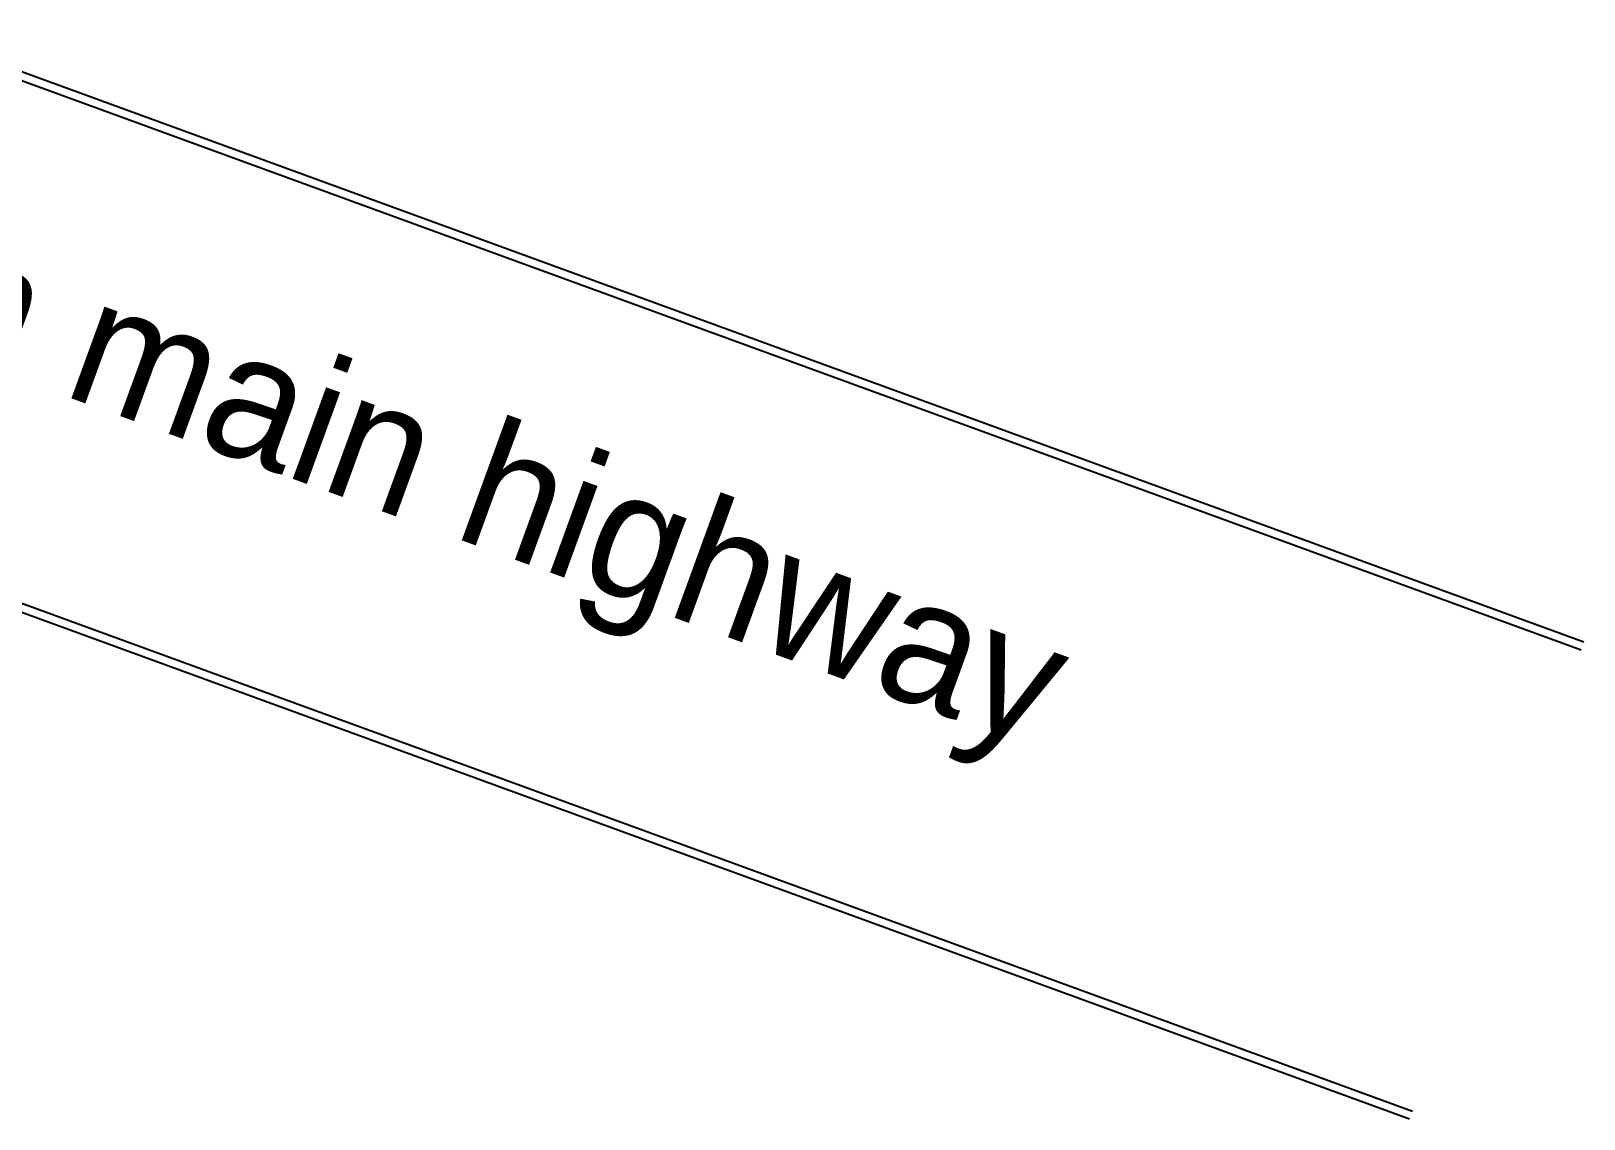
# Model space of a CAD drawing. Header units: inches. Extents: x 200 to 566, y -336 to 11.
# Drawn here: x 516.76 to 553.43, y -163.45 to -137.75 of the extents above; entities that cross this region are included whole.
import ezdxf

# ---------------------------------------------------------------- set-up
doc = ezdxf.new("R2010")
doc.units = ezdxf.units.IN
doc.header["$MEASUREMENT"] = 0
doc.layers.add('NEW', color=7, linetype='Continuous')
doc.layers.add('retaining wall', color=7, linetype='Continuous')

msp = doc.modelspace()

# ---------------------------------------------------------------- linework, layer by layer
at = {"layer": 'retaining wall'}
for p, q in [((513.919, -137.751), (553.433, -152.18)), ((513.85, -137.939), (553.364, -152.368)), ((511.181, -149.526), (549.317, -163.452)), ((511.25, -149.338), (549.386, -163.264))]:
    msp.add_line(p, q, dxfattribs=at)

# ---------------------------------------------------------------- texts
at = {"layer": 'NEW', "insert": (509.891, -140.388), "char_height": 3, "width": 75.4467, "attachment_point": 1, "rotation": 340}
msp.add_mtext('{\\fCityBlueprint|b0|i0|c2|p2;from main highway}', dxfattribs=at)

doc.saveas('drawing.dxf')
